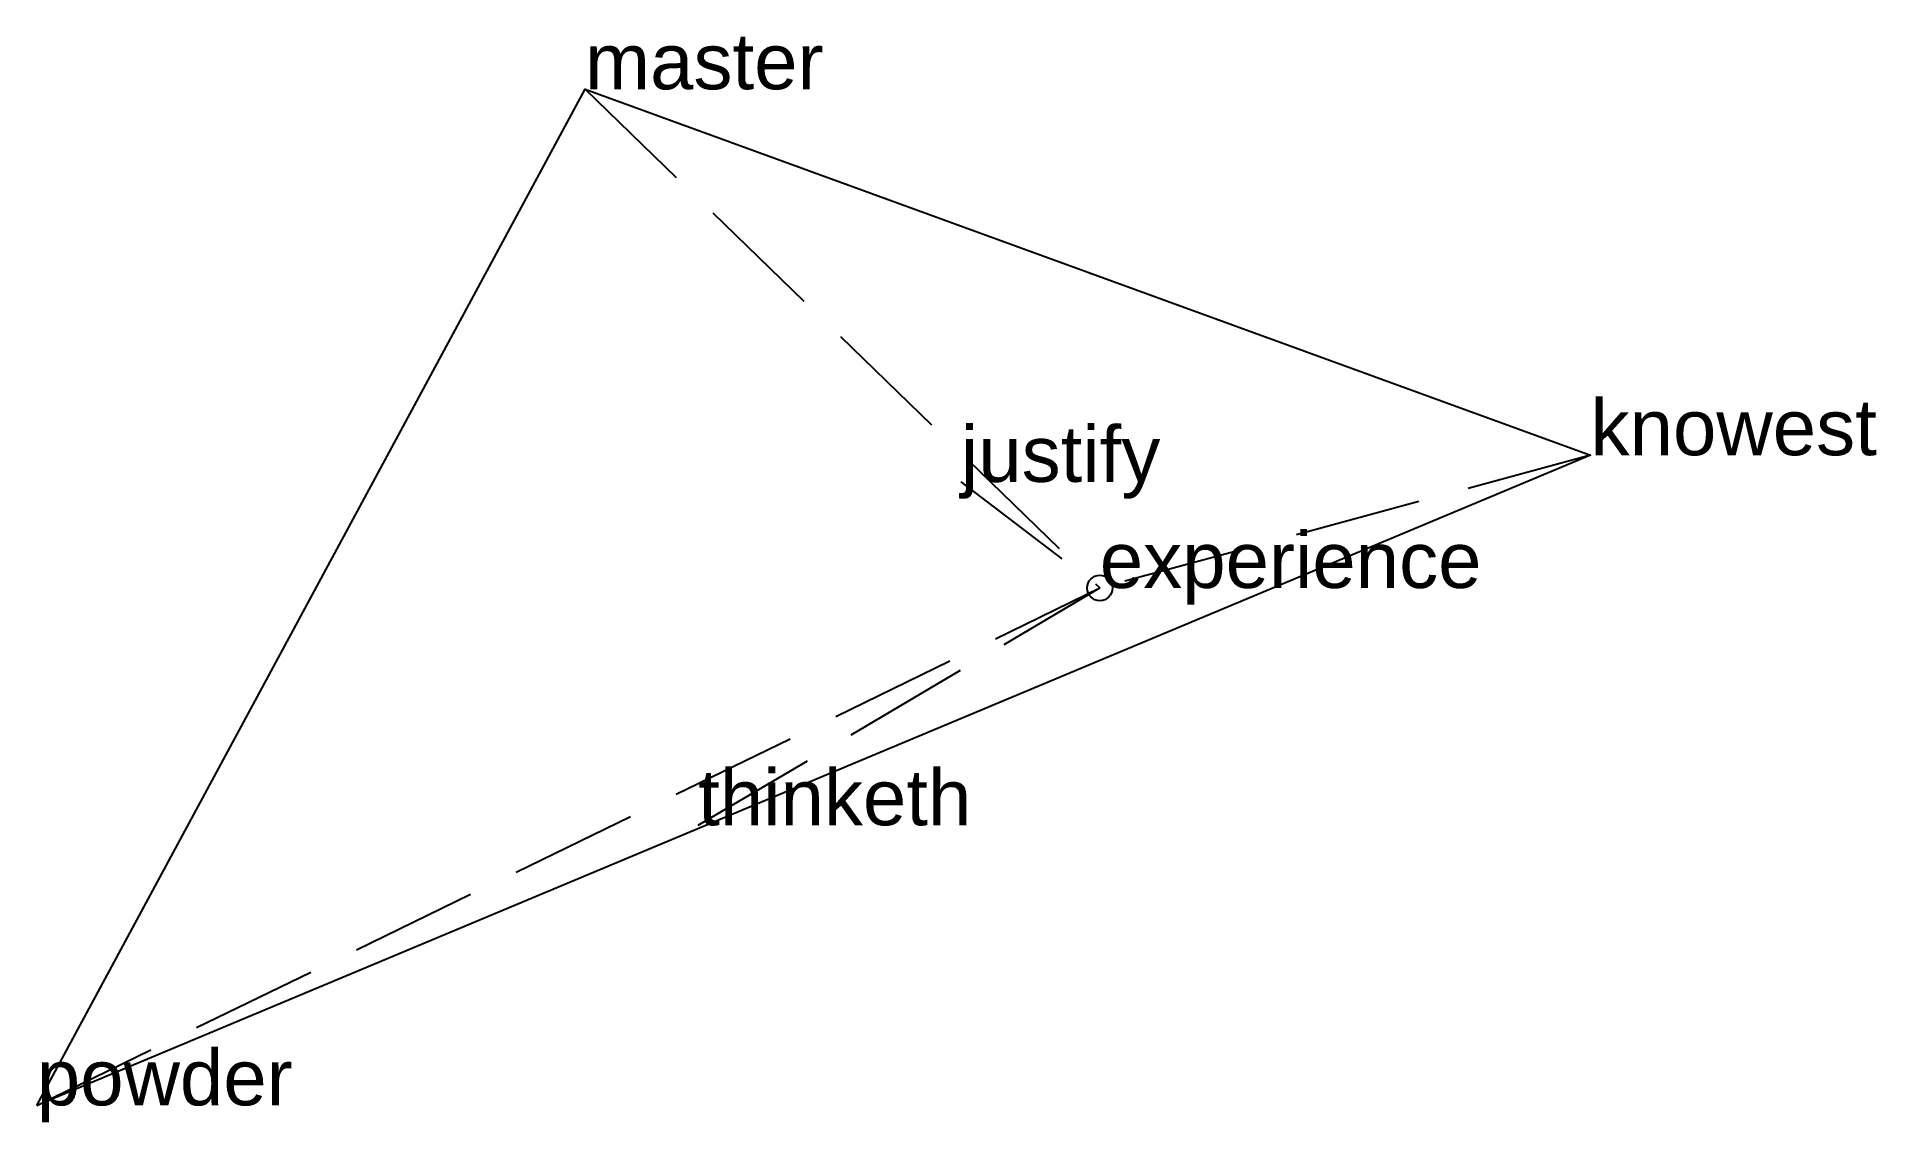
# Model space of a CAD drawing. Extents: x -2.09 to 1.53, y -1.05 to 1.09.
import ezdxf

# ---------------------------------------------------------------- set-up
doc = ezdxf.new("R2010")
doc.units = 0
doc.linetypes.add('DASHED2', pattern=[0.3, 0.25, -0.05])
doc.layers.add('TEXT', color=1, linetype='CONTINUOUS')
doc.styles.get("Standard").update_dxf_attribs({"font": 'arial.ttf'})

msp = doc.modelspace()

# ---------------------------------------------------------------- linework, layer by layer
at = {"linetype": 'DASHED2'}
for p in [(-1.0136, 0.9821), (0.9664, 0.2614), (-0.2735, 0.2089), (-2.0933, -1.0189), (-0.791, -0.4674), (0, 0)]:
    msp.add_line(p, (0, 0), dxfattribs=at)
msp.add_circle((0, 0), 0.025)
at = {"layer": 'OUTLINE', "linetype": 'CONTINUOUS'}
msp.add_polyline3d([(-2.0933, -1.0189, 0), (-1.0136, 0.9821, 0), (0.9664, 0.2614, 0), (-2.0933, -1.0189, 0)], close=True, dxfattribs=at)

# ---------------------------------------------------------------- texts
at = {"layer": 'TEXT'}
for s, p in [('master', (-1.0136, 0.9821)), ('knowest', (0.9664, 0.2614)), ('justify', (-0.2735, 0.2089)), ('experience', (0, 0)), ('thinketh', (-0.791, -0.4674)), ('powder', (-2.0933, -1.0189))]:
    msp.add_text(s, height=0.11, dxfattribs=at).set_placement(p)

doc.saveas('drawing.dxf')
